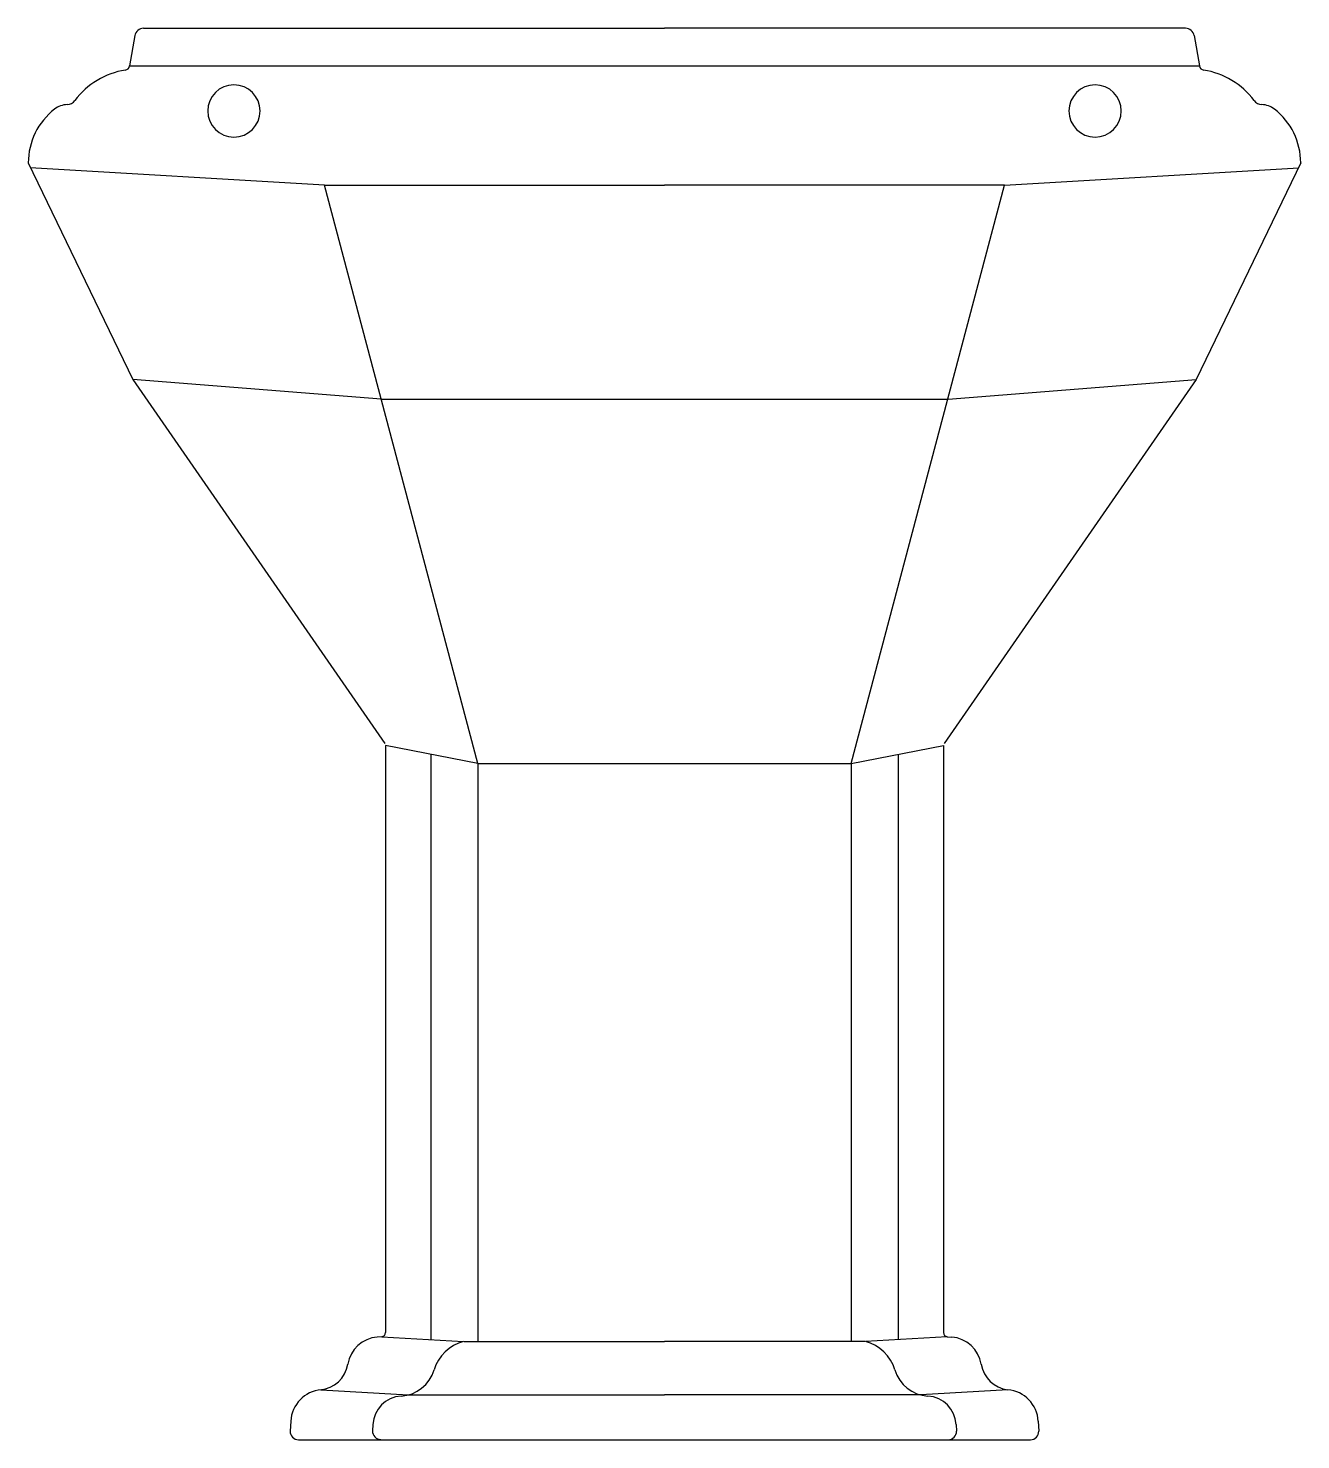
# Model space of a CAD drawing. Extents: x 1357 to 1722, y 1375 to 1780.
import ezdxf

# ---------------------------------------------------------------- set-up
doc = ezdxf.new("R2010")
doc.units = 0
doc.header["$LTSCALE"] = 50
doc.layers.add('FINA', color=6, linetype='CONTINUOUS')
doc.layers.add('GROSSA', color=3, linetype='CONTINUOUS')

msp = doc.modelspace()

# ---------------------------------------------------------------- linework, layer by layer
at = {"layer": 'FINA', "color": 0, "linetype": 'CONTINUOUS'}
for p, q in [((1442.44, 1735.34), (1358.04, 1740.3)), ((1637.44, 1735.34), (1721.85, 1740.3)), ((1486.4, 1569.33), (1442.44, 1735.34)), ((1442.44, 1735.34), (1539.94, 1735.34)), ((1637.44, 1735.34), (1539.94, 1735.34)), ((1593.48, 1569.33), (1637.44, 1735.34)), ((1458.72, 1673.87), (1387.44, 1679.55)), ((1621.34, 1673.87), (1692.44, 1679.55)), ((1458.72, 1673.87), (1621.34, 1673.87)), ((1486.4, 1569.33), (1459.94, 1574.52)), ((1472.94, 1571.97), (1472.94, 1404.06)), ((1593.48, 1569.33), (1619.94, 1574.52)), ((1606.94, 1571.97), (1606.94, 1404.06)), ((1486.4, 1569.33), (1593.48, 1569.33)), ((1486.4, 1569.33), (1486.4, 1403.49)), ((1593.48, 1569.33), (1593.48, 1403.49)), ((1623.58, 1379.73), (1623.68, 1377.8))]:
    msp.add_line(p, q, dxfattribs=at)
msp.add_arc((1616.14, 1398.41), 10.56, 196.7229, 266.6049, dxfattribs=at)
at = {"layer": 'FINA', "color": 0}
msp.add_arc((1621.33, 1377.68), 2.35, 270, 2.8598, dxfattribs=at)
at = {"layer": 'GROSSA', "color": 0, "linetype": 'CONTINUOUS'}
for p, q in [((1388.01, 1778.22), (1386.5, 1769.5)), ((1390.52, 1780.34), (1539.94, 1780.34)), ((1689.36, 1780.34), (1539.94, 1780.34)), ((1691.88, 1778.22), (1693.39, 1769.5)), ((1386.5, 1769.5), (1693.39, 1769.5)), ((1357.44, 1741.7), (1387.44, 1679.55)), ((1722.44, 1741.7), (1692.44, 1679.55)), ((1387.44, 1679.55), (1459.75, 1575.11)), ((1692.44, 1679.55), (1620.13, 1575.11)), ((1459.94, 1574.52), (1459.94, 1406.11)), ((1619.94, 1574.52), (1619.94, 1406.11)), ((1458.83, 1404.91), (1457.55, 1404.8)), ((1458.83, 1404.91), (1482.31, 1403.49)), ((1482.44, 1403.49), (1539.94, 1403.49)), ((1597.44, 1403.49), (1539.94, 1403.49)), ((1621.05, 1404.91), (1597.58, 1403.49)), ((1621.05, 1404.91), (1622.34, 1404.8)), ((1441.45, 1389.7), (1466.39, 1388.19)), ((1638.44, 1389.7), (1613.5, 1388.19)), ((1466.39, 1388.19), (1539.94, 1388.19)), ((1613.5, 1388.19), (1539.94, 1388.19)), ((1432.74, 1380.66), (1432.6, 1377.8)), ((1456.3, 1379.73), (1456.21, 1377.89)), ((1647.14, 1380.66), (1647.28, 1377.8))]:
    msp.add_line(p, q, dxfattribs=at)
at = {"layer": 'GROSSA', "color": 0}
msp.add_line((1434.94, 1375.34), (1644.94, 1375.34), dxfattribs=at)
at = {"layer": 'GROSSA', "color": 0, "linetype": 'CONTINUOUS'}
for centre, radius, start, end in [((1390.53, 1777.78), 2.55, 90.7136, 170.1607), ((1689.36, 1777.78), 2.55, 9.8393, 89.2864), ((1388.68, 1746.36), 22.21, 98.7595, 143.4467), ((1385.06, 1769.75), 1.46, 278.8744, 350.1602), ((1694.82, 1769.75), 1.46, 189.8398, 261.1256), ((1691.2, 1746.36), 22.21, 36.5533, 81.2405), ((1416.44, 1756.59), 7.5, 0, 180), ((1663.44, 1756.59), 7.5, 0, 180), ((1368.86, 1752.14), 6.3, 92.145, 127.7379), ((1368.56, 1761.28), 2.85, 272.0335, 323.4529), ((1711.33, 1761.28), 2.85, 216.5471, 267.9665), ((1711.02, 1752.14), 6.3, 52.2621, 87.855), ((1376.95, 1741.7), 19.5, 127.7591, 180.0011), ((1416.44, 1756.59), 7.5, 180, 0), ((1663.44, 1756.59), 7.5, 180, 0), ((1702.94, 1741.7), 19.5, 359.9989, 52.2409), ((1458.73, 1406.11), 1.21, 274.7806, 0.0087), ((1621.15, 1406.11), 1.21, 179.9913, 265.2194), ((1458.32, 1395.5), 9.33, 94.7237, 170.7001), ((1485.28, 1391.94), 11.93, 104.3987, 163.2777), ((1594.61, 1391.94), 11.93, 16.7223, 75.6013), ((1621.57, 1395.5), 9.33, 9.2999, 85.2763), ((1440.43, 1398.43), 8.78, 275.0381, 350.7008), ((1463.74, 1398.41), 10.56, 273.3951, 343.2771), ((1639.45, 1398.42), 8.78, 189.2992, 263.3981), ((1442.29, 1380.18), 9.55, 95.0369, 177.1384), ((1637.6, 1380.18), 9.55, 2.8616, 84.9631), ((1464.88, 1379.3), 8.58, 93.4019, 177.1362), ((1615.01, 1379.3), 8.58, 2.8638, 86.5981), ((1434.94, 1377.68), 2.35, 177.1378, 270), ((1458.55, 1377.77), 2.35, 177.1378, 270), ((1644.94, 1377.68), 2.35, 270, 2.8622)]:
    msp.add_arc(centre, radius, start, end, dxfattribs=at)

doc.saveas('drawing.dxf')
